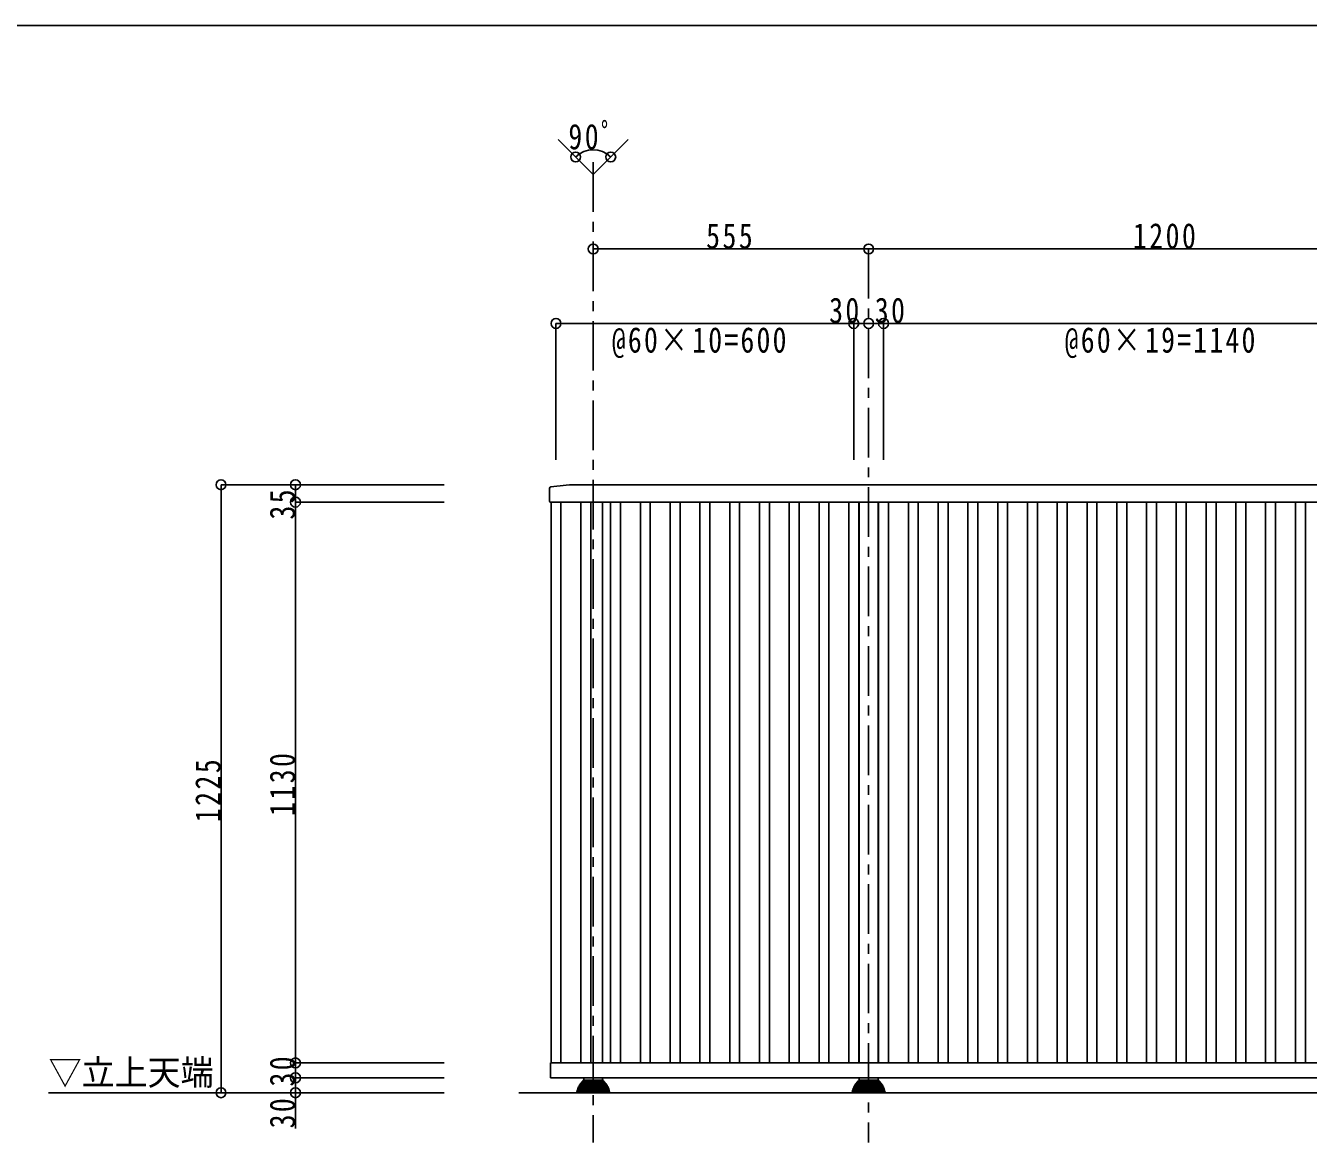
# Model space of a CAD drawing. Units: millimetres, scale not verified, with parts at other scales. Extents: x -1050 to 1050, y -742 to 742.
# Drawn here: x -338 to 308, y 120 to 682 of the extents above; entities that cross this region are included whole.
import ezdxf
from ezdxf.enums import TextEntityAlignment as Align

# ---------------------------------------------------------------- set-up
doc = ezdxf.new("R2010")
doc.units = ezdxf.units.MM
doc.header["$LTSCALE"] = 5
doc.linetypes.add('CHAIN1', pattern=[8, 5, -1, 1, -1])
doc.layers.add('1-5_図枠1_1', color=7, linetype='Continuous')
doc.layers.add('1-6_姿図', color=7, linetype='Continuous')
doc.styles.add('ＭＳ ゴシック', font='')
doc.styles.get('ＭＳ ゴシック').set_extended_font_data('MS Gothic')

# ---------------------------------------------------------------- blocks, each defined once
blk = doc.blocks.new('dimension_origin')
at = {"color": 0, "linetype": 'Continuous', "lineweight": -2}
blk.add_circle((0, 0), 1.25, dxfattribs=at)
blk = doc.blocks.new('circle')
at = {"color": 0, "linetype": 'Continuous', "lineweight": -2}
blk.add_circle((0, 0), 1.25, dxfattribs=at)

msp = doc.modelspace()

# ---------------------------------------------------------------- linework, layer by layer
at = {"layer": '1-5_図枠1_1'}
msp.add_line((-990, 682.5), (703.535, 682.5), dxfattribs=at)
at = {"layer": '1-6_姿図'}
for p, q in [((-52.5, 607.5), (-70.178, 625.178)), ((-52.5, 607.5), (-34.822, 625.178)), ((-52.5, 570), (86.25, 570)), ((86.25, 570), (386.25, 570)), ((-71.25, 532.5), (-71.25, 463.75)), ((-71.25, 532.5), (78.75, 532.5)), ((66.372, 532.5), (86.25, 532.5)), ((78.75, 532.5), (78.75, 463.75)), ((86.25, 532.5), (105.625, 532.5)), ((93.75, 532.5), (378.75, 532.5)), ((93.75, 532.5), (93.75, 463.75)), ((-127.5, 451.25), (-240, 451.25)), ((-240, 145), (-240, 451.25)), ((-202.5, 451.25), (-202.5, 433.712)), ((-74.5, 449.379), (-74.5, 442.75)), ((877.5, 451.25), (-61.372, 451.25)), ((-127.5, 442.5), (-202.5, 442.5)), ((-202.5, 442.5), (-202.5, 160)), ((-74.25, 442.5), (877.5, 442.5)), ((-73.75, 442.5), (-73.75, 160)), ((-68.75, 442.5), (-68.75, 160)), ((-58.75, 442.5), (-58.75, 160)), ((-53.75, 442.5), (-53.75, 160)), ((-47.75, 442.5), (-47.75, 160)), ((-43.75, 442.5), (-43.75, 160)), ((-38.75, 442.5), (-38.75, 160)), ((-28.75, 442.5), (-28.75, 160)), ((-23.75, 442.5), (-23.75, 160)), ((-13.75, 442.5), (-13.75, 160)), ((-8.75, 442.5), (-8.75, 160)), ((1.25, 442.5), (1.25, 160)), ((6.25, 442.5), (6.25, 160)), ((16.25, 442.5), (16.25, 160)), ((21.25, 442.5), (21.25, 160)), ((31.25, 442.5), (31.25, 160)), ((36.25, 442.5), (36.25, 160)), ((46.25, 442.5), (46.25, 160)), ((51.25, 442.5), (51.25, 160)), ((61.25, 442.5), (61.25, 160)), ((66.25, 442.5), (66.25, 160)), ((76.25, 442.5), (76.25, 160)), ((81.25, 442.5), (81.25, 160)), ((81.5, 160), (81.5, 442.5)), ((91, 442.5), (91, 160)), ((91.25, 442.5), (91.25, 160)), ((96.25, 442.5), (96.25, 160)), ((106.25, 442.5), (106.25, 160)), ((111.25, 442.5), (111.25, 160)), ((121.25, 442.5), (121.25, 160)), ((126.25, 442.5), (126.25, 160)), ((136.25, 442.5), (136.25, 160)), ((141.25, 442.5), (141.25, 160)), ((151.25, 442.5), (151.25, 160)), ((156.25, 442.5), (156.25, 160)), ((166.25, 442.5), (166.25, 160)), ((171.25, 442.5), (171.25, 160)), ((181.25, 442.5), (181.25, 160)), ((186.25, 442.5), (186.25, 160)), ((196.25, 442.5), (196.25, 160)), ((201.25, 442.5), (201.25, 160)), ((211.25, 442.5), (211.25, 160)), ((216.25, 442.5), (216.25, 160)), ((226.25, 442.5), (226.25, 160)), ((231.25, 442.5), (231.25, 160)), ((241.25, 442.5), (241.25, 160)), ((246.25, 442.5), (246.25, 160)), ((256.25, 442.5), (256.25, 160)), ((261.25, 442.5), (261.25, 160)), ((271.25, 442.5), (271.25, 160)), ((276.25, 442.5), (276.25, 160)), ((286.25, 442.5), (286.25, 160)), ((291.25, 442.5), (291.25, 160)), ((301.25, 442.5), (301.25, 160)), ((306.25, 442.5), (306.25, 160)), ((-127.5, 160), (-202.5, 160)), ((-202.5, 152.5), (-202.5, 160)), ((-74, 160), (877.5, 160)), ((-74, 160), (-74, 152.5)), ((-127.5, 152.5), (-202.5, 152.5)), ((-202.5, 127.049), (-202.5, 152.5)), ((877.5, 152.5), (-74, 152.5)), ((-59.14, 149.001), (-52.5, 149.001)), ((-59.076, 149.302), (-59.076, 149.001)), ((-58.618, 149.8), (-52.5, 149.8)), ((-58.427, 150.1), (-58.427, 149.8)), ((-57.973, 150.6), (-52.5, 150.6)), ((-57.75, 150.75), (-57.75, 150.6)), ((-57.25, 151.25), (-57.25, 152.5)), ((-57.25, 151.25), (-52.5, 151.25)), ((-47.75, 151.25), (-52.5, 151.25)), ((-47.027, 150.6), (-52.5, 150.6)), ((-46.382, 149.8), (-52.5, 149.8)), ((-45.86, 149.001), (-52.5, 149.001)), ((-47.75, 152.5), (-47.75, 151.25)), ((-47.25, 150.75), (-47.25, 150.6)), ((-46.573, 150.1), (-46.573, 149.8)), ((-45.924, 149.302), (-45.924, 149.001)), ((79.61, 149.001), (86.25, 149.001)), ((79.674, 149.302), (79.674, 149.001)), ((80.132, 149.8), (86.25, 149.8)), ((80.323, 150.1), (80.323, 149.8)), ((80.777, 150.6), (86.25, 150.6)), ((81, 150.75), (81, 150.6)), ((81.5, 151.25), (81.5, 152.5)), ((81.5, 151.25), (86.25, 151.25)), ((91, 151.25), (86.25, 151.25)), ((91.723, 150.6), (86.25, 150.6)), ((92.368, 149.8), (86.25, 149.8)), ((92.89, 149.001), (86.25, 149.001)), ((91, 152.5), (91, 151.25)), ((91.5, 150.75), (91.5, 150.6)), ((92.177, 150.1), (92.177, 149.8)), ((92.826, 149.302), (92.826, 149.001)), ((-127.5, 145), (-326.963, 145)), ((877.5, 145), (-90, 145)), ((-60.75, 145.482), (-60.75, 145)), ((-60.559, 146.311), (-60.559, 145.8)), ((-60.559, 145.8), (-52.5, 145.8)), ((-60.313, 147.014), (-60.313, 146.599)), ((-60.313, 146.6), (-52.5, 146.6)), ((-59.995, 147.76), (-59.995, 147.407)), ((-59.995, 147.407), (-52.5, 147.407)), ((-59.592, 148.524), (-59.592, 148.2)), ((-59.592, 148.2), (-52.5, 148.2)), ((-45.408, 148.2), (-52.5, 148.2)), ((-45.005, 147.407), (-52.5, 147.407)), ((-44.687, 146.6), (-52.5, 146.6)), ((-44.441, 145.8), (-52.5, 145.8)), ((-45.408, 148.524), (-45.408, 148.2)), ((-45.005, 147.76), (-45.005, 147.407)), ((-44.687, 147.014), (-44.687, 146.599)), ((-44.441, 146.311), (-44.441, 145.8)), ((-44.25, 145.482), (-44.25, 145)), ((78, 145.482), (78, 145)), ((78.191, 146.311), (78.191, 145.8)), ((78.191, 145.8), (86.25, 145.8)), ((78.437, 147.014), (78.437, 146.599)), ((78.437, 146.6), (86.25, 146.6)), ((78.755, 147.76), (78.755, 147.407)), ((78.755, 147.407), (86.25, 147.407)), ((79.158, 148.524), (79.158, 148.2)), ((79.158, 148.2), (86.25, 148.2)), ((93.342, 148.2), (86.25, 148.2)), ((93.745, 147.407), (86.25, 147.407)), ((94.063, 146.6), (86.25, 146.6)), ((94.309, 145.8), (86.25, 145.8)), ((93.342, 148.524), (93.342, 148.2)), ((93.745, 147.76), (93.745, 147.407)), ((94.063, 147.014), (94.063, 146.599)), ((94.309, 146.311), (94.309, 145.8)), ((94.5, 145.482), (94.5, 145))]:
    msp.add_line(p, q, dxfattribs=at)
at = {"layer": '1-6_姿図', "linetype": 'CHAIN1'}
for p, q in [((-52.5, 613.727), (-52.5, 120)), ((86.25, 570), (86.25, 120))]:
    msp.add_line(p, q, dxfattribs=at)
at = {"layer": '1-6_姿図'}
for centre, radius, start, end in [((-52.5, 607.5), 12.5, 45, 135), ((-73.75, 449.379), 0.75, 99.31306, 180), ((-59.813, 364.389), 86.875, 91.02874, 99.31306), ((-74.25, 442.75), 0.25, 180, 270), ((-59.127, 148.536), 0.466, 91.64474, 181.439), ((-58.588, 149.312), 0.488, 86.57068, 181.25523), ((-57.916, 150.089), 0.512, 86.56134, 178.79631), ((-57.25, 150.75), 0.5, 90, 180), ((-47.75, 150.75), 0.5, 0, 90), ((-47.084, 150.089), 0.512, 1.20369, 93.43866), ((-46.412, 149.312), 0.488, 358.74477, 93.42932), ((-45.873, 148.536), 0.466, 358.561, 88.35526), ((79.623, 148.536), 0.466, 91.64474, 181.439), ((80.162, 149.312), 0.488, 86.57068, 181.25523), ((80.834, 150.089), 0.512, 86.56134, 178.79631), ((81.5, 150.75), 0.5, 90, 180), ((91, 150.75), 0.5, 0, 90), ((91.666, 150.089), 0.512, 1.20369, 93.43866), ((92.338, 149.312), 0.488, 358.74477, 93.42932), ((92.877, 148.536), 0.466, 358.561, 88.35526), ((-60.386, 145.48), 0.364, 118.33625, 179.71056), ((-60.256, 146.303), 0.303, 100.92102, 178.46143), ((-59.944, 147.04), 0.37, 97.87545, 184.11221), ((-59.58, 147.785), 0.415, 91.62275, 183.49063), ((-45.42, 147.785), 0.415, 356.50937, 88.37725), ((-45.056, 147.04), 0.37, 355.88779, 82.12455), ((-44.744, 146.303), 0.303, 1.53857, 79.07898), ((-44.614, 145.48), 0.364, 0.28944, 61.66375), ((78.364, 145.48), 0.364, 118.33625, 179.71056), ((78.494, 146.303), 0.303, 100.92102, 178.46143), ((78.806, 147.04), 0.37, 97.87545, 184.11221), ((79.17, 147.785), 0.415, 91.62275, 183.49063), ((93.33, 147.785), 0.415, 356.50937, 88.37725), ((93.694, 147.04), 0.37, 355.88779, 82.12455), ((94.006, 146.303), 0.303, 1.53857, 79.07898), ((94.136, 145.48), 0.364, 0.28944, 61.66375)]:
    msp.add_arc(centre, radius, start, end, dxfattribs=at)

# ---------------------------------------------------------------- block references
at = {"layer": '1-6_姿図', "xscale": 2, "yscale": 2}
for name, p, rotation in [('circle', (-61.339, 616.339), 225), ('circle', (-43.661, 616.339), 315), ('dimension_origin', (-52.5, 570), 180), ('dimension_origin', (86.25, 570), 180), ('dimension_origin', (-71.25, 532.5), 180), ('dimension_origin', (78.75, 532.5), 180), ('dimension_origin', (86.25, 532.5), 180), ('dimension_origin', (93.75, 532.5), 180), ('dimension_origin', (-240, 451.25), 90), ('dimension_origin', (-202.5, 451.25), 90), ('dimension_origin', (-202.5, 442.5), 90), ('dimension_origin', (-202.5, 442.5), 270), ('dimension_origin', (-202.5, 160), 270), ('dimension_origin', (-202.5, 160), 90), ('dimension_origin', (-202.5, 152.5), 90), ('dimension_origin', (-202.5, 152.5), 270), ('dimension_origin', (-240, 145), 270), ('dimension_origin', (-202.5, 145), 270)]:
    msp.add_blockref(name, p, dxfattribs=dict(at, rotation=rotation))
for p in [(86.25, 570), (78.75, 532.5), (86.25, 532.5), (93.75, 532.5)]:
    msp.add_blockref('dimension_origin', p, dxfattribs=at)

# ---------------------------------------------------------------- texts
at = {"layer": '1-6_姿図', "style": 'ＭＳ ゴシック', "width": 0.95}
msp.add_text('▽立上天端', height=12.83, dxfattribs=at).set_placement((-326.851, 145), align=Align.BOTTOM_LEFT)
at = {"layer": '1-6_姿図', "char_height": 12.83, "attachment_point": 7, "style": 'ＭＳ ゴシック'}
for s, insert in [('\\T1.18;\\W0.8;90ﾟ', (-65, 620)), ('\\T1.18;\\W0.8;555', (4.375, 570)), ('\\T1.18;\\W0.8;1200', (219.375, 570)), ('\\T1.17;\\W0.8;30', (66.372, 532.5)), ('\\T1.17;\\W0.8;30', (89.375, 532.5)), ('\\T1.16;\\W0.8;@60×10=600', (-43.125, 515)), ('\\T1.16;\\W0.8;@60×19=1140', (185, 515))]:
    msp.add_mtext(s, dxfattribs=dict(at, insert=insert))
at = {"layer": '1-6_姿図', "char_height": 12.83, "attachment_point": 7, "rotation": 90, "style": 'ＭＳ ゴシック'}
for s, insert in [('\\T1.17;\\W0.8;35', (-202.5, 433.712)), ('\\T1.18;\\W0.8;1225', (-240, 281.25)), ('\\T1.18;\\W0.8;1130', (-202.5, 284.375)), ('\\T1.17;\\W0.8;30', (-202.5, 148.125)), ('\\T1.17;\\W0.8;30', (-202.5, 127.049))]:
    msp.add_mtext(s, dxfattribs=dict(at, insert=insert))

doc.saveas('drawing.dxf')
